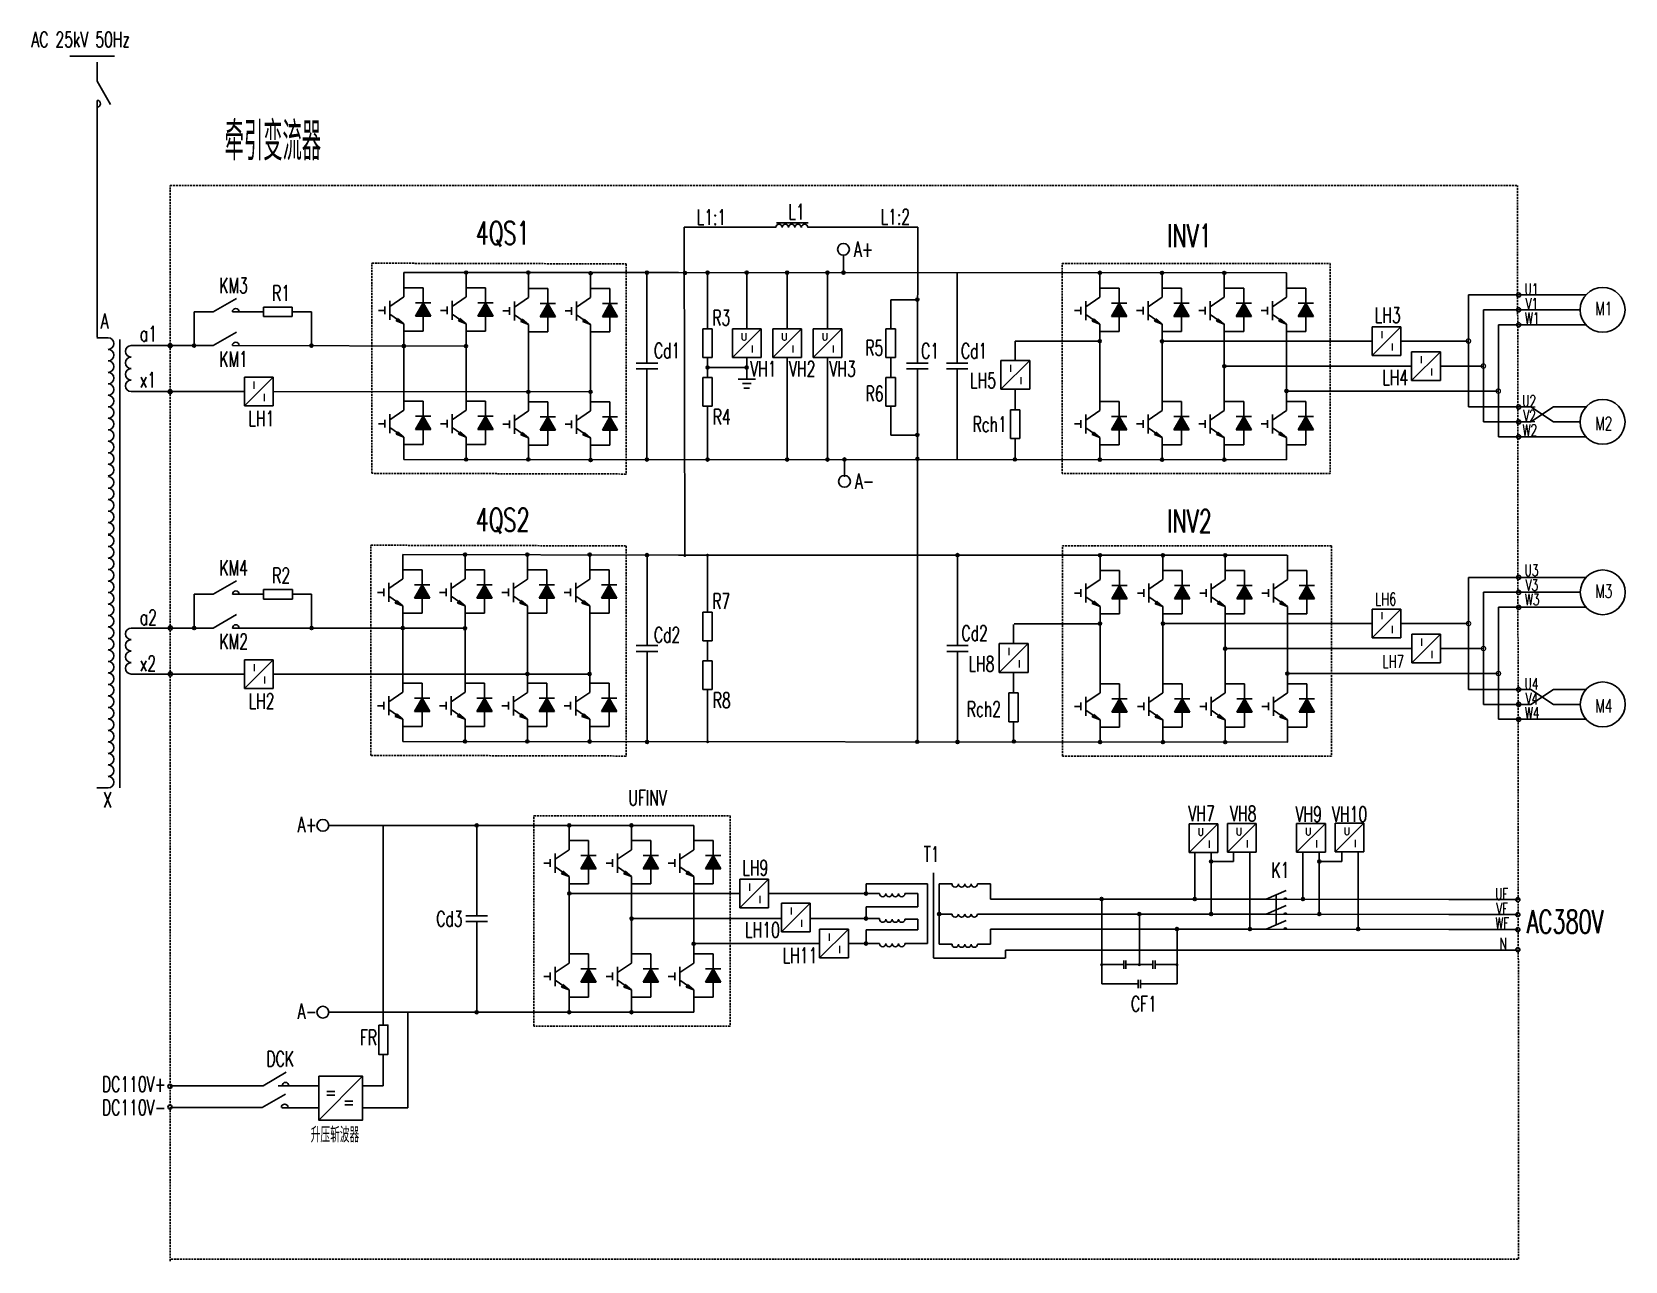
# Model space of a CAD drawing. Header units: millimetres. Extents: x 64 to 479, y 413 to 734.
import ezdxf
from ezdxf.enums import TextEntityAlignment as Align

# ---------------------------------------------------------------- set-up
doc = ezdxf.new("R2010")
doc.units = ezdxf.units.MM
doc.linetypes.add('DASHED', pattern=[0.75, 0.5, -0.25])
for name, color, linetype in [('1轮廓实线层', 7, 'Continuous'), ('2细线层', 4, 'Continuous'), ('4虚线层', 6, 'DASHED'), ('5剖面线层', 2, 'Continuous'), ('6文字层', 3, 'Continuous'), ('元件符号层', 7, 'Continuous')]:
    doc.layers.add(name, color=color, linetype=linetype)
doc.styles.add('PC_TEXTSTYLE', font='simplex.shx', dxfattribs={"width": 0.7, "bigfont": 'GBCBIG.SHX'})
doc.styles.add('SFFS', font='romans.shx', dxfattribs={"width": 0.67, "bigfont": 'GBCBIG.SHX'})
doc.styles.add('THXuHaoStyle', font='simplex.shx', dxfattribs={"width": 0.8, "bigfont": 'GBCBIG.SHX'})

# ---------------------------------------------------------------- blocks, each defined once
blk = doc.blocks.new('_DOTSMALL')
at = {"color": 0, "linetype": 'ByBlock', "const_width": 0.5}
blk.add_lwpolyline([(-0.0625, 0, 1), (0.0625, 0, 1)], format="xyb", close=True, dxfattribs=at)
blk = doc.blocks.new('IGBT')
at = {"layer": '5剖面线层'}
blk.add_hatch(color=256, dxfattribs=at).paths.add_polyline_path([(205.45, 405.92), (207.45, 409.39), (209.45, 405.92), (207.45, 405.92)])
at = {"layer": '元件符号层'}
h = blk.add_hatch(color=256, dxfattribs=at)
h.paths.add_polyline_path([(202.4, 403.93), (200.77, 405.31), (200.66, 405.12)])
h.paths.add_polyline_path([(200.39, 404.65), (202.4, 403.93), (200.66, 405.12)])
for p, q in [((202.4, 410.93), (202.4, 417.29)), ((207.45, 413.33), (202.4, 413.33)), ((207.45, 412.05), (207.45, 413.33)), ((207.45, 409.39), (207.45, 412.05)), ((197.43, 406.42), (197.43, 408.44)), ((198.74, 408.43), (202.4, 410.93)), ((198.74, 409.93), (198.74, 404.93)), ((205.45, 405.92), (207.45, 409.39)), ((207.45, 409.39), (205.45, 409.39)), ((209.45, 405.92), (207.45, 409.39)), ((207.45, 409.39), (209.45, 409.39)), ((197.43, 407.43), (195.75, 407.43)), ((198.74, 406.43), (202.4, 403.93)), ((200.77, 405.31), (200.39, 404.65)), ((200.39, 404.65), (202.4, 403.93)), ((200.77, 405.31), (202.4, 403.93)), ((202.4, 398.11), (202.4, 403.93)), ((205.45, 405.92), (207.45, 405.92)), ((207.45, 405.92), (207.45, 403.26)), ((209.45, 405.92), (207.45, 405.92)), ((207.45, 401.98), (202.4, 401.98)), ((207.45, 403.26), (207.45, 401.98))]:
    blk.add_line(p, q, dxfattribs=at)

msp = doc.modelspace()

# ---------------------------------------------------------------- hatches: boundary and pattern name
at = {"layer": '1轮廓实线层'}
for points in [[(177.34, 671.21, 1), (176.54, 671.21, 1)], [(193.58, 671.21, 1), (192.78, 671.21, 1)], [(209.85, 671.04, 1), (209.05, 671.04, 1)], [(342.75, 671.14, 1), (341.95, 671.14, 1)], [(359, 671.13, 1), (358.2, 671.13, 1)], [(375.25, 671.13, 1), (374.45, 671.13, 1)], [(342.74, 653.29, 1), (341.94, 653.29, 1)], [(359, 653.27, 1), (358.2, 653.27, 1)], [(161.09, 652.03, 1), (160.29, 652.03, 1)], [(177.32, 652.01, 1), (176.52, 652.01, 1)], [(375.26, 646.77, 1), (374.46, 646.77, 1)], [(193.59, 640.07, 1), (192.79, 640.07, 1)], [(209.82, 640.09, 1), (209.02, 640.09, 1)], [(391.47, 640.3, 1), (390.67, 640.3, 1)], [(177.34, 622.44, 1), (176.54, 622.44, 1)], [(193.58, 622.44, 1), (192.78, 622.44, 1)], [(209.85, 622.28, 1), (209.05, 622.28, 1)], [(342.75, 622.38, 1), (341.95, 622.38, 1)], [(359, 622.36, 1), (358.2, 622.36, 1)], [(375.25, 622.36, 1), (374.45, 622.36, 1)], [(177.07, 597.6, 1), (176.27, 597.6, 1)], [(193.32, 597.6, 1), (192.52, 597.6, 1)], [(209.6, 597.59, 1), (208.8, 597.59, 1)], [(342.8, 597.43, 1), (342, 597.43, 1)], [(359.23, 597.42, 1), (358.43, 597.42, 1)], [(375.48, 597.42, 1), (374.68, 597.42, 1)], [(160.81, 578.42, 1), (160.01, 578.42, 1)], [(177.04, 578.37, 1), (176.24, 578.37, 1)], [(342.79, 579.58, 1), (341.99, 579.58, 1)], [(359.22, 579.57, 1), (358.42, 579.57, 1)], [(375.46, 573.04, 1), (374.66, 573.04, 1)], [(193.34, 566.44, 1), (192.54, 566.44, 1)], [(209.57, 566.45, 1), (208.77, 566.45, 1)], [(391.71, 566.55, 1), (390.91, 566.55, 1)], [(177.07, 548.83, 1), (176.27, 548.83, 1)], [(193.32, 548.83, 1), (192.52, 548.83, 1)], [(209.6, 548.82, 1), (208.8, 548.82, 1)], [(342.8, 548.67, 1), (342, 548.67, 1)], [(359.23, 548.65, 1), (358.43, 548.65, 1)], [(375.48, 548.65, 1), (374.68, 548.65, 1)], [(204.26, 526.93, 1), (203.46, 526.93, 1)], [(220.5, 526.93, 1), (219.7, 526.93, 1)], [(204.27, 509.16, 1), (203.47, 509.16, 1)], [(220.53, 502.58, 1), (219.73, 502.58, 1)], [(236.75, 496.02, 1), (235.95, 496.02, 1)], [(204.26, 478.16, 1), (203.46, 478.16, 1)], [(220.5, 478.16, 1), (219.7, 478.16, 1)]]:
    msp.add_hatch(color=7, dxfattribs=at).paths.add_polyline_path(points)
at = {"layer": '5剖面线层'}
for points in [[(224.53, 671.19, 1), (223.73, 671.19, 1)], [(234.47, 671.11, 1), (233.67, 671.11, 1)], [(240.36, 671.19, 1), (239.56, 671.19, 1)], [(250.59, 671.19, 1), (249.79, 671.19, 1)], [(261.13, 671.19, 1), (260.33, 671.19, 1)], [(271.66, 671.19, 1), (270.86, 671.19, 1)], [(275.84, 671.19, 1), (275.04, 671.19, 1)], [(295.11, 664.14, 1), (294.31, 664.14, 1)], [(295.11, 664.14, 1), (294.31, 664.14, 1)], [(106.34, 652.15, 1), (105.54, 652.15, 1)], [(136.97, 652.15, 1), (136.17, 652.15, 1)], [(240.36, 646.43, 1), (239.56, 646.43, 1)], [(240.36, 646.43, 1), (239.56, 646.43, 1)], [(250.59, 646.43, 1), (249.79, 646.43, 1)], [(295.11, 628.82, 1), (294.31, 628.82, 1)], [(295.11, 628.82, 1), (294.31, 628.82, 1)], [(224.53, 622.42, 1), (223.73, 622.42, 1)], [(240.36, 622.42, 1), (239.56, 622.42, 1)], [(261.13, 622.42, 1), (260.33, 622.42, 1)], [(271.66, 622.42, 1), (270.86, 622.42, 1)], [(276.1, 622.42, 1), (275.3, 622.42, 1)], [(295.15, 622.58, 1), (294.35, 622.58, 1)], [(320.58, 622.44, 1), (319.78, 622.44, 1)], [(224.56, 597.46, 1), (223.76, 597.46, 1)], [(234.43, 597.35, 1), (233.63, 597.35, 1)], [(240.35, 597.46, 1), (239.55, 597.46, 1)], [(305.6, 597.46, 1), (304.8, 597.46, 1)], [(106.36, 578.42, 1), (105.56, 578.42, 1)], [(137, 578.42, 1), (136.2, 578.42, 1)], [(224.56, 548.7, 1), (223.76, 548.7, 1)], [(240.39, 548.74, 1), (239.59, 548.74, 1)], [(295.09, 548.74, 1), (294.29, 548.74, 1)], [(305.6, 548.7, 1), (304.8, 548.7, 1)], [(320.32, 548.83, 1), (319.52, 548.83, 1)], [(180.12, 526.92, 1), (179.32, 526.92, 1)], [(371.8, 517.5, 1), (371, 517.5, 1)], [(400.04, 517.5, 1), (399.24, 517.5, 1)], [(281.73, 509.13, 1), (280.93, 509.13, 1)], [(343.21, 507.7, 1), (342.41, 507.7, 1)], [(367.53, 507.7, 1), (366.73, 507.7, 1)], [(395.77, 507.7, 1), (394.97, 507.7, 1)], [(300.82, 503.78, 1), (300.02, 503.78, 1)], [(353.06, 503.78, 1), (352.26, 503.78, 1)], [(371.8, 503.78, 1), (371, 503.78, 1)], [(400.04, 503.78, 1), (399.24, 503.78, 1)], [(281.73, 502.61, 1), (280.93, 502.61, 1)], [(362.89, 499.87, 1), (362.09, 499.87, 1)], [(381.94, 499.87, 1), (381.14, 499.87, 1)], [(410.18, 499.87, 1), (409.38, 499.87, 1)], [(281.73, 496.09, 1), (280.93, 496.09, 1)], [(180.12, 478.15, 1), (179.32, 478.15, 1)]]:
    msp.add_hatch(color=7, dxfattribs=at).paths.add_polyline_path(points)

# ---------------------------------------------------------------- linework, layer by layer
at = {"color": 7}
for p, q in [((294.81, 683.02), (294.73, 647.56)), ((224.13, 671.19), (224.13, 647.56)), ((391.04, 671.13), (232.37, 671.19)), ((239.96, 671.59), (239.96, 656.55)), ((250.19, 656.55), (250.19, 671.59)), ((260.73, 656.55), (260.73, 671.59)), ((271.26, 656.55), (271.26, 671.59)), ((305.12, 671.19), (305.12, 647.56)), ((438.57, 665.38), (438.57, 636.13)), ((438.57, 665.38), (469.23, 665.38)), ((442.47, 661.48), (442.47, 632.23)), ((442.47, 661.48), (467.74, 661.48)), ((105.94, 660.97), (105.95, 652.14)), ((136.57, 660.97), (136.57, 652.15)), ((446.37, 657.58), (446.37, 628.33)), ((446.37, 657.58), (469.23, 657.58)), ((403.55, 653.33), (413.43, 653.33)), ((420.93, 653.33), (438.57, 653.33)), ((239.96, 643.82), (239.96, 649.05)), ((250.19, 649.05), (250.19, 646.43)), ((260.73, 649.05), (260.73, 622.42)), ((271.26, 649.05), (271.26, 622.42)), ((287.77, 643.82), (287.77, 649.05)), ((224.13, 646.06), (224.13, 622.42)), ((239.96, 646.43), (250.19, 646.43)), ((294.73, 646.06), (294.73, 622.42)), ((305.12, 646.06), (305.12, 622.42)), ((374.97, 646.78), (423.6, 646.78)), ((431.24, 646.81), (442.47, 646.81)), ((89.52, 640.15), (119.06, 640.15)), ((126.56, 640.15), (209.44, 640.09)), ((239.96, 636.32), (239.96, 622.42)), ((391.18, 640.28), (446.37, 640.28)), ((438.57, 636.13), (454.85, 636.13)), ((442.47, 632.23), (454.85, 632.23)), ((446.37, 628.33), (469.23, 628.33)), ((391.04, 622.36), (160.69, 622.44)), ((294.73, 622.42), (294.73, 548.74)), ((224.16, 597.46), (224.16, 573.83)), ((391.29, 597.42), (232.39, 597.46)), ((239.96, 597.62), (239.96, 582.58)), ((305.2, 597.46), (305.2, 573.83)), ((438.59, 591.65), (438.59, 562.4)), ((438.59, 591.65), (469.26, 591.65)), ((105.96, 587.24), (105.96, 578.42)), ((136.6, 587.24), (136.6, 578.42)), ((442.49, 587.75), (442.49, 558.5)), ((442.49, 587.75), (467.77, 587.75)), ((446.39, 583.85), (446.39, 554.6)), ((446.39, 583.85), (469.26, 583.85)), ((358.86, 579.6), (413.45, 579.6)), ((420.95, 579.6), (438.59, 579.6)), ((239.96, 569.85), (239.96, 575.08)), ((224.16, 572.33), (224.16, 548.7)), ((305.2, 572.33), (305.2, 548.7)), ((375.15, 573.08), (423.77, 573.08)), ((431.27, 573.08), (442.49, 573.08)), ((89.54, 566.42), (119.08, 566.42)), ((126.58, 566.42), (209.21, 566.42)), ((391.35, 566.56), (446.39, 566.56)), ((239.96, 562.35), (239.96, 548.46)), ((438.59, 562.4), (454.87, 562.4)), ((446.39, 554.6), (469.26, 554.6)), ((391.4, 548.65), (160.43, 548.83)), ((179.72, 526.92), (179.72, 503.29)), ((203.86, 509.13), (248.37, 509.13)), ((255.87, 509.13), (281.33, 509.13)), ((179.72, 501.79), (179.72, 478.15)), ((220.11, 502.61), (259.26, 502.61)), ((266.76, 502.61), (281.33, 502.61)), ((236.74, 496.09), (269.22, 496.09)), ((276.72, 496.09), (281.33, 496.09))]:
    msp.add_line(p, q, dxfattribs=at)
for p, q in [((275.44, 671.19), (275.44, 675.74)), ((275.7, 622.42), (275.7, 617.92)), ((236.35, 526.93), (141.1, 526.91)), ((367.13, 519.84), (367.13, 507.7)), ((371.4, 519.84), (371.4, 503.78)), ((377.27, 519.9), (377.27, 517.5)), ((381.54, 519.91), (381.54, 499.87)), ((395.37, 519.91), (395.37, 507.7)), ((399.64, 519.91), (399.64, 503.78)), ((405.51, 519.9), (405.51, 517.5)), ((409.78, 520), (409.78, 499.87)), ((377.27, 517.5), (371.4, 517.5)), ((405.51, 517.5), (399.64, 517.5)), ((281.33, 509.13), (281.33, 511.68)), ((297.34, 511.68), (281.33, 511.68)), ((297.34, 496.09), (297.34, 511.68)), ((298.94, 514.53), (298.94, 492.33)), ((300.42, 511.65), (300.42, 495.92)), ((303.78, 511.65), (300.42, 511.65)), ((313.79, 511.65), (310.42, 511.65)), ((313.79, 511.65), (313.79, 507.7)), ((281.33, 509.13), (284.85, 509.13)), ((294.85, 509.13), (291.48, 509.13)), ((294.85, 509.13), (294.85, 505.65)), ((313.79, 507.7), (385.73, 507.7)), ((342.85, 485.52), (342.85, 507.7)), ((351.48, 507.7), (433.43, 507.56)), ((385.73, 507.7), (391.03, 509.91)), ((388.38, 508.8), (388.38, 500.98)), ((281.33, 505.65), (294.85, 505.65)), ((281.33, 502.61), (281.33, 505.65)), ((303.78, 503.78), (300.42, 503.78)), ((385.73, 503.78), (310.42, 503.78)), ((433.43, 503.63), (351.48, 503.78)), ((352.68, 490.57), (352.68, 503.78)), ((385.73, 503.78), (391.03, 506)), ((281.33, 502.61), (284.87, 502.61)), ((281.33, 496.09), (281.33, 499.62)), ((281.33, 499.62), (294.85, 499.62)), ((294.85, 502.45), (291.48, 502.45)), ((294.85, 502.45), (294.85, 499.62)), ((313.79, 495.92), (313.79, 499.87)), ((313.79, 499.87), (385.73, 499.87)), ((351.48, 499.87), (433.43, 499.71)), ((362.51, 485.52), (362.51, 499.87)), ((385.73, 499.87), (391.03, 502.08)), ((281.33, 496.09), (284.85, 496.09)), ((297.34, 496.09), (291.48, 496.09)), ((303.78, 495.92), (300.42, 495.92)), ((313.79, 495.92), (310.42, 495.92)), ((317.64, 492.28), (298.95, 492.28)), ((317.69, 494.39), (451.59, 494.39)), ((317.69, 492.22), (317.69, 494.39)), ((348.6, 489.46), (348.6, 491.67)), ((349.15, 489.46), (349.15, 491.67)), ((356.21, 489.46), (356.21, 491.67)), ((356.77, 489.46), (356.77, 491.67)), ((348.6, 490.57), (342.85, 490.57)), ((356.21, 490.57), (349.15, 490.57)), ((352.4, 484.41), (352.4, 486.62)), ((352.95, 484.41), (352.95, 486.62)), ((362.51, 490.57), (356.77, 490.57)), ((352.4, 485.52), (342.85, 485.52)), ((362.51, 485.52), (352.95, 485.52)), ((236.35, 478.16), (141.1, 478.15))]:
    msp.add_line(p, q)
for centre, radius in [((275.44, 677.27), 1.54), ((275.7, 616.7), 1.54), ((139.56, 526.91), 1.54), ((342.85, 490.57), 0.197), ((352.68, 490.57), 0.197), ((362.51, 490.57), 0.197), ((139.56, 478.15), 1.54)]:
    msp.add_circle(centre, radius)
for centre in [(224.13, 671.19), (234.07, 671.11), (239.96, 671.19), (250.19, 671.19), (260.73, 671.19), (271.26, 671.19), (275.44, 671.19), (294.71, 664.14), (294.71, 664.14), (105.94, 652.15), (136.57, 652.15), (239.96, 646.43), (239.96, 646.43), (250.19, 646.43), (294.71, 628.82), (294.71, 628.82), (224.13, 622.42), (239.96, 622.42), (260.73, 622.42), (271.26, 622.42), (275.7, 622.42), (294.75, 622.58), (320.18, 622.44), (224.16, 597.46), (305.2, 597.46), (105.96, 578.42), (136.6, 578.42), (224.16, 548.7), (294.69, 548.74), (305.2, 548.7), (319.92, 548.83), (179.72, 526.92), (371.4, 517.5), (399.64, 517.5), (281.33, 509.13), (342.81, 507.7), (367.13, 507.7), (395.37, 507.7), (300.42, 503.78), (352.66, 503.78), (371.4, 503.78), (399.64, 503.78), (281.33, 502.61), (362.49, 499.87), (381.54, 499.87), (409.78, 499.87), (281.33, 496.09), (179.72, 478.15)]:
    msp.add_circle(centre, 0.4, dxfattribs=at)
for centre, radius, start, end in [((258.6, 683), 0.829, 0, 180), ((260.25, 683), 0.829, 0, 180), ((261.91, 683), 0.829, 0, 180), ((263.57, 683), 0.829, 0, 180), ((265.29, 683), 0.829, 0, 180), ((304.61, 511.65), 0.829, 180, 0), ((306.27, 511.65), 0.829, 180, 0), ((307.93, 511.65), 0.829, 180, 0), ((309.59, 511.65), 0.829, 180, 0), ((285.68, 509.13), 0.829, 180, 0), ((287.34, 509.13), 0.829, 180, 0), ((288.99, 509.13), 0.829, 180, 0), ((290.65, 509.13), 0.829, 180, 0), ((390.77, 507.7), 0.265, 0, 180), ((304.61, 503.78), 0.829, 180, 0), ((306.27, 503.78), 0.829, 180, 0), ((307.93, 503.78), 0.829, 180, 0), ((309.59, 503.78), 0.829, 180, 0), ((390.77, 503.78), 0.265, 0, 180), ((285.68, 502.45), 0.826, 168.7898, 0.2741), ((287.34, 502.45), 0.829, 180, 0), ((288.99, 502.45), 0.829, 180, 0), ((290.65, 502.45), 0.829, 180, 0), ((390.77, 499.87), 0.265, 0, 180), ((285.68, 496.09), 0.829, 180, 0), ((287.34, 496.09), 0.829, 180, 0), ((288.99, 496.09), 0.829, 180, 0), ((290.65, 496.09), 0.829, 180, 0), ((304.61, 495.92), 0.829, 180, 0), ((306.27, 495.92), 0.829, 180, 0), ((307.93, 495.92), 0.829, 180, 0), ((309.59, 495.92), 0.829, 180, 0)]:
    msp.add_arc(centre, radius, start, end)
at = {"layer": '1轮廓实线层'}
for p, q in [((233.86, 683.02), (234.02, 597.49)), ((460.57, 665.38), (469.23, 665.38)), ((460.57, 661.48), (467.74, 661.48)), ((320.25, 640.8), (320.25, 635.42)), ((460.76, 636.13), (454.85, 632.23)), ((454.85, 636.13), (460.76, 632.23)), ((460.76, 636.13), (469.1, 636.13)), ((460.76, 632.23), (467.74, 632.23)), ((319.83, 566.86), (319.83, 561.48)), ((454.87, 562.4), (460.78, 558.5)), ((460.78, 562.4), (454.87, 558.5)), ((460.78, 562.4), (469.13, 562.4)), ((454.87, 558.5), (442.49, 558.5)), ((460.78, 558.5), (467.77, 558.5)), ((155.26, 526.92), (155.26, 474.79)), ((433.43, 507.56), (451.45, 507.54)), ((433.43, 503.63), (451.45, 503.63)), ((451.45, 499.72), (433.43, 499.71)), ((161.73, 478.16), (161.73, 453.21)), ((155.26, 458.98), (155.26, 467.13)), ((123.94, 458.97), (99.7, 458.97)), ((137.46, 458.98), (127.91, 458.98)), ((138.53, 458.98), (128.98, 458.98)), ((149.88, 461.48), (138.53, 449.94)), ((140.57, 457.45), (142.65, 457.45)), ((155.26, 458.98), (149.88, 458.98)), ((123.72, 453.3), (99.7, 453.3)), ((140.57, 456.53), (142.65, 456.53)), ((145.29, 454.95), (147.37, 454.95)), ((145.29, 454.02), (147.37, 454.02)), ((138.53, 453.21), (128.81, 453.21)), ((161.73, 453.21), (149.88, 453.21))]:
    msp.add_line(p, q, dxfattribs=at)
at = {"layer": '1轮廓实线层', "color": 7}
for p, q in [((358.64, 653.27), (403.55, 653.33)), ((160.69, 652.03), (160.69, 641.63)), ((176.94, 652.03), (176.94, 641.63)), ((193.2, 651.86), (193.2, 641.46)), ((209.45, 651.86), (209.45, 641.46)), ((342.35, 651.96), (342.35, 641.56)), ((358.6, 651.95), (358.6, 641.55)), ((374.85, 651.95), (374.85, 641.55)), ((391.09, 651.95), (391.09, 641.55)), ((160.43, 578.42), (160.43, 568.02)), ((176.67, 578.42), (176.67, 568.02)), ((192.96, 578.4), (192.96, 568)), ((209.2, 578.4), (209.2, 568)), ((342.4, 578.25), (342.4, 567.85)), ((358.83, 578.24), (358.83, 567.84)), ((375.08, 578.24), (375.08, 567.84)), ((391.32, 578.24), (391.32, 567.84)), ((203.86, 507.74), (203.86, 497.35)), ((220.1, 507.74), (220.1, 497.35)), ((236.35, 507.74), (236.35, 497.35))]:
    msp.add_line(p, q, dxfattribs=at)
at = {"layer": '1轮廓实线层', "color": 4, "linetype": 'DASHED'}
for points in [[(152.35, 673.65), (218.68, 673.48), (218.68, 618.63), (152.35, 618.81)], [(332.54, 673.57), (402.51, 673.57), (402.51, 618.73), (332.54, 618.73)], [(152.08, 600.04), (218.68, 599.87), (218.68, 545.02), (152.08, 545.2)], [(332.58, 599.86), (402.83, 599.86), (402.83, 545.02), (332.58, 545.02)], [(194.66, 529.37), (245.87, 529.37), (245.87, 474.53), (194.66, 474.53)]]:
    msp.add_lwpolyline(points, close=True, dxfattribs=at)
at = {"layer": '1轮廓实线层'}
for points in [[(154.14, 474.79), (156.52, 474.79), (156.52, 467.13), (154.14, 467.13)], [(138.53, 461.48), (149.88, 461.48), (149.88, 449.94), (138.53, 449.94)]]:
    msp.add_lwpolyline(points, close=True, dxfattribs=at)
at = {"layer": '1轮廓实线层', "color": 7}
for centre in [(176.94, 671.21), (193.18, 671.21), (209.45, 671.04), (342.35, 671.14), (358.6, 671.13), (374.85, 671.13), (342.34, 653.29), (358.6, 653.27), (160.69, 652.03), (176.92, 652.01), (374.86, 646.77), (193.19, 640.07), (209.42, 640.09), (391.07, 640.3), (176.94, 622.44), (193.18, 622.44), (209.45, 622.28), (342.35, 622.38), (358.6, 622.36), (374.85, 622.36), (176.67, 597.6), (192.92, 597.6), (209.2, 597.59), (342.4, 597.43), (358.83, 597.42), (375.08, 597.42), (160.41, 578.42), (176.64, 578.37), (342.39, 579.58), (358.82, 579.57), (375.06, 573.04), (192.94, 566.44), (209.17, 566.45), (391.31, 566.55), (176.67, 548.83), (192.92, 548.83), (209.2, 548.82), (342.4, 548.67), (358.83, 548.65), (375.08, 548.65), (203.86, 526.93), (220.1, 526.93), (203.87, 509.16), (220.13, 502.58), (236.35, 496.02), (203.86, 478.16), (220.1, 478.16)]:
    msp.add_circle(centre, 0.4, dxfattribs=at)
at = {"layer": '1轮廓实线层'}
for centre, radius in [((451.67, 665.38), 0.532), ((473.59, 661.48), 5.85), ((451.67, 661.48), 0.532), ((451.67, 657.58), 0.532), ((99.7, 652.15), 0.532), ((99.7, 640.15), 0.532), ((451.67, 636.13), 0.532), ((473.59, 632.23), 5.85), ((451.67, 632.23), 0.532), ((451.67, 628.33), 0.532), ((451.67, 591.65), 0.532), ((473.62, 587.75), 5.85), ((451.67, 587.75), 0.532), ((451.67, 583.85), 0.532), ((99.72, 578.42), 0.532), ((99.72, 566.42), 0.532), ((451.67, 562.4), 0.532), ((473.62, 558.5), 5.85), ((451.67, 558.5), 0.532), ((451.67, 554.6), 0.532), ((451.45, 507.54), 0.532), ((451.45, 503.63), 0.532), ((451.45, 499.72), 0.532), ((451.45, 494.5), 0.532), ((99.64, 458.82), 0.532), ((99.64, 453.4), 0.532)]:
    msp.add_circle(centre, radius, dxfattribs=at)
at = {"layer": '4虚线层'}
for p, q in [((99.7, 693.98), (451.38, 693.98)), ((99.7, 413.18), (99.7, 693.98)), ((451.38, 693.98), (451.67, 413.69)), ((99.98, 413.69), (451.67, 413.69))]:
    msp.add_line(p, q, dxfattribs=at)
at = {"layer": '元件符号层', "color": 7}
for p, q in [((85.13, 727.73), (73.47, 727.73)), ((80.63, 721.16), (80.63, 726.16)), ((80.63, 721.16), (84.13, 715.1)), ((80.63, 708.03), (80.63, 716.16)), ((80.63, 708.03), (80.63, 654.35)), ((233.86, 683.02), (257.81, 683.02)), ((257.96, 684.2), (266.26, 684.2)), ((266.18, 683.02), (294.81, 683.02)), ((232.37, 671.19), (160.69, 671.21)), ((110.94, 660.97), (117, 664.47)), ((124.07, 659.72), (124.07, 662.22)), ((124.07, 662.22), (131.57, 662.22)), ((131.57, 662.22), (131.57, 659.72)), ((287.79, 656.59), (287.79, 664.09)), ((287.82, 664.09), (294.73, 664.09)), ((110.94, 660.97), (105.94, 660.97)), ((124.07, 660.97), (115.94, 660.97)), ((131.57, 659.72), (124.07, 659.72)), ((136.57, 660.97), (131.57, 660.97)), ((413.43, 657.08), (420.93, 657.08)), ((420.93, 657.08), (413.43, 649.58)), ((420.93, 657.08), (413.43, 649.58)), ((413.43, 657.08), (420.93, 657.08)), ((413.43, 649.58), (413.43, 657.08)), ((420.93, 657.08), (420.93, 649.58)), ((420.93, 657.08), (420.93, 649.58)), ((83.52, 654.17), (80.52, 654.17)), ((86.52, 653.77), (86.52, 536.7)), ((110.94, 652.15), (117, 655.65)), ((238.71, 656.55), (241.21, 656.55)), ((238.71, 649.05), (238.71, 656.55)), ((241.21, 656.55), (241.21, 649.05)), ((246.44, 656.55), (253.94, 656.55)), ((253.94, 656.55), (246.44, 649.05)), ((246.44, 649.05), (246.44, 656.55)), ((253.94, 656.55), (253.94, 649.05)), ((256.98, 649.05), (256.98, 656.55)), ((264.48, 656.55), (256.98, 649.05)), ((256.98, 656.55), (264.48, 656.55)), ((264.48, 656.55), (264.48, 649.05)), ((267.51, 649.05), (267.51, 656.55)), ((275.01, 656.55), (267.51, 649.05)), ((267.51, 656.55), (275.01, 656.55)), ((275.01, 656.55), (275.01, 649.05)), ((286.52, 656.55), (289.02, 656.55)), ((286.52, 649.05), (286.52, 656.55)), ((289.02, 656.55), (289.02, 649.05)), ((320.25, 653.29), (342.41, 653.29)), ((320.25, 648.3), (320.25, 653.29)), ((110.94, 652.15), (89.52, 652.15)), ((110.94, 652.15), (105.94, 652.15)), ((177, 652.03), (115.94, 652.15)), ((224.13, 649.22), (224.13, 651.09)), ((241.21, 649.05), (238.71, 649.05)), ((253.94, 649.05), (246.44, 649.05)), ((264.48, 649.05), (256.98, 649.05)), ((275.01, 649.05), (267.51, 649.05)), ((289.02, 649.05), (286.52, 649.05)), ((294.73, 649.22), (294.73, 651.09)), ((305.12, 649.22), (305.12, 651.09)), ((420.93, 649.58), (413.43, 649.58)), ((420.93, 649.58), (413.43, 649.58)), ((423.74, 643.06), (423.74, 650.56)), ((431.24, 650.56), (423.74, 643.06)), ((423.74, 650.56), (431.24, 650.56)), ((431.24, 650.56), (423.74, 643.06)), ((423.74, 650.56), (431.24, 650.56)), ((423.74, 643.06), (423.74, 650.56)), ((431.24, 650.56), (431.24, 643.06)), ((431.24, 650.56), (431.24, 643.06)), ((224.13, 647.56), (221.32, 647.56)), ((224.13, 646.06), (221.32, 646.06)), ((224.13, 647.56), (226.95, 647.56)), ((224.13, 646.06), (224.13, 644.18)), ((224.13, 646.06), (226.95, 646.06)), ((250.19, 643.43), (250.19, 646.43)), ((294.73, 647.56), (291.92, 647.56)), ((294.73, 646.06), (291.92, 646.06)), ((294.73, 647.56), (297.54, 647.56)), ((294.73, 646.06), (297.54, 646.06)), ((294.73, 646.06), (294.73, 644.18)), ((305.12, 647.56), (302.31, 647.56)), ((305.12, 646.06), (302.31, 646.06)), ((305.12, 647.56), (307.94, 647.56)), ((305.12, 646.06), (305.12, 644.18)), ((305.12, 646.06), (307.94, 646.06)), ((316.54, 648.3), (324.04, 648.3)), ((324.04, 648.3), (316.54, 640.8)), ((324.04, 648.3), (316.54, 640.8)), ((316.54, 648.3), (324.04, 648.3)), ((316.54, 640.8), (316.54, 648.3)), ((324.04, 648.3), (324.04, 640.8)), ((324.04, 648.3), (324.04, 640.8)), ((119.06, 636.4), (119.06, 643.9)), ((126.56, 643.9), (119.06, 636.4)), ((119.06, 643.9), (126.56, 643.9)), ((126.56, 643.9), (126.56, 636.4)), ((238.71, 643.82), (241.21, 643.82)), ((238.71, 636.32), (238.71, 643.82)), ((241.21, 643.82), (241.21, 636.32)), ((247.94, 643.43), (252.44, 643.43)), ((249.1, 642.23), (251.31, 642.23)), ((249.45, 641.02), (250.93, 641.02)), ((286.52, 643.82), (289.02, 643.82)), ((286.52, 636.32), (286.52, 643.82)), ((289.02, 643.82), (289.02, 636.32)), ((324.04, 640.8), (316.54, 640.8)), ((324.04, 640.8), (316.54, 640.8)), ((431.24, 643.06), (423.74, 643.06)), ((431.24, 643.06), (423.74, 643.06)), ((126.56, 636.4), (119.06, 636.4)), ((241.21, 636.32), (238.71, 636.32)), ((289.02, 636.32), (286.52, 636.32)), ((287.79, 628.8), (287.79, 636.3)), ((319, 627.92), (319, 635.42)), ((319, 635.42), (321.5, 635.42)), ((321.5, 635.42), (321.5, 627.92)), ((287.82, 628.81), (294.73, 628.81)), ((321.5, 627.92), (319, 627.92)), ((320.25, 622.83), (320.25, 627.92)), ((232.39, 597.46), (160.43, 597.6)), ((110.96, 587.24), (117.02, 590.74)), ((110.96, 587.24), (105.96, 587.24)), ((124.1, 587.24), (115.96, 587.24)), ((124.1, 585.99), (124.1, 588.49)), ((124.1, 588.49), (131.6, 588.49)), ((131.6, 588.49), (131.6, 585.99)), ((136.6, 587.24), (131.6, 587.24)), ((131.6, 585.99), (124.1, 585.99)), ((238.71, 582.58), (241.21, 582.58)), ((238.71, 575.08), (238.71, 582.58)), ((241.21, 582.58), (241.21, 575.08)), ((420.95, 583.35), (413.45, 575.85)), ((413.45, 583.35), (420.95, 583.35)), ((413.45, 575.85), (413.45, 583.35)), ((420.95, 583.35), (420.95, 575.85)), ((110.96, 578.42), (89.54, 578.42)), ((110.96, 578.42), (105.96, 578.42)), ((110.96, 578.42), (117.02, 581.92)), ((176.67, 578.42), (115.96, 578.42)), ((319.83, 574.36), (319.83, 579.35)), ((319.99, 579.55), (342.77, 579.55)), ((224.16, 575.49), (224.16, 577.36)), ((241.21, 575.08), (238.71, 575.08)), ((305.2, 575.49), (305.2, 577.36)), ((323.62, 574.36), (316.12, 566.86)), ((323.62, 574.36), (316.12, 566.86)), ((316.12, 574.36), (323.62, 574.36)), ((316.12, 566.86), (316.12, 574.36)), ((323.62, 574.36), (323.62, 566.86)), ((323.62, 574.36), (323.62, 566.86)), ((420.95, 575.85), (413.45, 575.85)), ((423.77, 569.33), (423.77, 576.83)), ((431.27, 576.83), (423.77, 569.33)), ((423.77, 576.83), (431.27, 576.83)), ((431.27, 576.83), (431.27, 569.33)), ((119.08, 562.67), (119.08, 570.17)), ((126.58, 570.17), (119.08, 562.67)), ((119.08, 570.17), (126.58, 570.17)), ((126.58, 570.17), (126.58, 562.67)), ((224.16, 573.83), (221.35, 573.83)), ((224.16, 572.33), (221.35, 572.33)), ((224.16, 573.83), (226.97, 573.83)), ((224.16, 572.33), (224.16, 570.45)), ((224.16, 572.33), (226.97, 572.33)), ((238.71, 569.85), (241.21, 569.85)), ((238.71, 562.35), (238.71, 569.85)), ((241.21, 569.85), (241.21, 562.35)), ((305.2, 573.83), (302.38, 573.83)), ((305.2, 572.33), (302.38, 572.33)), ((305.2, 573.83), (308.01, 573.83)), ((305.2, 572.33), (305.2, 570.45)), ((305.2, 572.33), (308.01, 572.33)), ((323.62, 566.86), (316.12, 566.86)), ((323.62, 566.86), (316.12, 566.86)), ((431.27, 569.33), (423.77, 569.33)), ((126.58, 562.67), (119.08, 562.67)), ((241.21, 562.35), (238.71, 562.35)), ((318.58, 553.98), (318.58, 561.48)), ((318.58, 561.48), (321.08, 561.48)), ((321.08, 561.48), (321.08, 553.98)), ((321.08, 553.98), (318.58, 553.98)), ((319.83, 548.89), (319.83, 553.98)), ((83.52, 536.7), (80.52, 536.7)), ((365.64, 519.84), (365.64, 527.34)), ((373.14, 527.34), (365.64, 519.84)), ((365.64, 527.34), (373.14, 527.34)), ((373.14, 527.34), (373.14, 519.84)), ((375.64, 519.91), (375.64, 527.41)), ((383.14, 527.41), (375.64, 519.91)), ((375.64, 527.41), (383.14, 527.41)), ((383.14, 527.41), (383.14, 519.91)), ((393.72, 519.91), (393.72, 527.41)), ((401.22, 527.41), (393.72, 519.91)), ((393.72, 527.41), (401.22, 527.41)), ((401.22, 527.41), (401.22, 519.91)), ((403.78, 520), (403.78, 527.5)), ((411.28, 527.5), (403.78, 520)), ((403.78, 527.5), (411.28, 527.5)), ((411.28, 527.5), (411.28, 520)), ((373.14, 519.84), (365.64, 519.84)), ((383.14, 519.91), (375.64, 519.91)), ((401.22, 519.91), (393.72, 519.91)), ((411.28, 520), (403.78, 520)), ((255.87, 512.88), (248.37, 505.38)), ((248.37, 505.38), (248.37, 512.88)), ((248.37, 512.88), (255.87, 512.88)), ((255.87, 512.88), (255.87, 505.38)), ((179.72, 503.29), (176.91, 503.29)), ((179.72, 504.95), (179.72, 506.82)), ((179.72, 503.29), (182.53, 503.29)), ((255.87, 505.38), (248.37, 505.38)), ((259.26, 506.64), (266.76, 506.64)), ((266.76, 506.64), (259.26, 499.14)), ((259.26, 499.14), (259.26, 506.64)), ((266.76, 506.64), (266.76, 499.14)), ((179.72, 501.79), (176.91, 501.79)), ((179.72, 501.79), (182.53, 501.79)), ((179.72, 501.79), (179.72, 499.91)), ((266.76, 499.14), (259.26, 499.14)), ((269.22, 499.84), (276.72, 499.84)), ((276.72, 499.84), (269.22, 492.34)), ((269.22, 492.34), (269.22, 499.84)), ((276.72, 499.84), (276.72, 492.34)), ((276.72, 492.34), (269.22, 492.34)), ((123.94, 458.97), (130, 462.47)), ((123.72, 453.3), (129.78, 456.8))]:
    msp.add_line(p, q, dxfattribs=at)
for centre, radius, start, end in [((80.63, 715.29), 0.875, 270, 90), ((116.81, 660.97), 0.875, 0, 180), ((83.52, 652.67), 1.5, 270, 90), ((116.81, 652.15), 0.875, 0, 180), ((83.52, 649.67), 1.5, 270, 90), ((89.52, 650.65), 1.5, 90, 270), ((89.52, 647.65), 1.5, 90, 270), ((83.52, 646.67), 1.5, 270, 90), ((83.52, 643.67), 1.5, 270, 90), ((89.52, 644.65), 1.5, 90, 270), ((83.52, 640.67), 1.5, 270, 90), ((89.52, 641.65), 1.5, 90, 270), ((83.52, 637.67), 1.5, 270, 90), ((83.52, 634.67), 1.5, 270, 90), ((83.52, 631.67), 1.5, 270, 90), ((83.52, 628.67), 1.5, 270, 90), ((83.52, 625.67), 1.5, 270, 90), ((83.52, 622.67), 1.5, 270, 90), ((83.52, 619.67), 1.5, 270, 90), ((83.52, 616.44), 1.5, 270, 90), ((83.52, 613.44), 1.5, 270, 90), ((83.52, 610.44), 1.5, 270, 90), ((83.52, 607.44), 1.5, 270, 90), ((83.52, 604.44), 1.5, 270, 90), ((83.52, 601.2), 1.5, 270, 90), ((83.52, 598.2), 1.5, 270, 90), ((83.52, 595.2), 1.5, 270, 90), ((83.52, 592.2), 1.5, 270, 90), ((83.52, 589.2), 1.5, 270, 90), ((83.52, 586.2), 1.5, 270, 90), ((116.84, 587.24), 0.875, 0, 180), ((83.52, 583.2), 1.5, 270, 90), ((83.52, 580.2), 1.5, 270, 90), ((83.52, 577.2), 1.5, 270, 90), ((89.54, 576.92), 1.5, 90, 270), ((116.84, 578.42), 0.875, 0, 180), ((83.52, 574.2), 1.5, 270, 90), ((89.54, 573.92), 1.5, 90, 270), ((83.52, 571.2), 1.5, 270, 90), ((89.54, 570.92), 1.5, 90, 270), ((83.52, 568.2), 1.5, 270, 90), ((83.52, 565.2), 1.5, 270, 90), ((89.54, 567.92), 1.5, 90, 270), ((83.52, 562.2), 1.5, 270, 90), ((83.52, 559.2), 1.5, 270, 90), ((83.52, 556.2), 1.5, 270, 90), ((83.52, 553.2), 1.5, 270, 90), ((83.52, 550.2), 1.5, 270, 90), ((83.52, 547.2), 1.5, 270, 90), ((83.52, 544.2), 1.5, 270, 90), ((83.52, 541.2), 1.5, 270, 90), ((83.52, 538.2), 1.5, 270, 90), ((129.81, 458.97), 0.875, 0, 180), ((129.59, 453.3), 0.875, 0, 180)]:
    msp.add_arc(centre, radius, start, end, dxfattribs=at)

# ---------------------------------------------------------------- block references
at = {"color": 7, "linetype": 'ByBlock', "xscale": 2.339999999999918, "yscale": 2.339999999999918, "zscale": 2.339999999999918, "rotation": 180}
for p in [(438.57, 653.33), (442.47, 646.81), (446.37, 640.28), (438.59, 579.6), (442.49, 573.08), (446.39, 566.56)]:
    msp.add_blockref('_DOTSMALL', p, dxfattribs=at)
at = {"layer": '1轮廓实线层', "color": 7}
for p in [(-41.7, 253.92), (-25.46, 253.92), (-9.19, 253.75), (7.05, 253.75), (139.96, 253.85), (156.21, 253.84), (172.45, 253.84), (188.69, 253.84), (-41.7, 224.34), (-25.46, 224.34), (-9.19, 224.17), (7.05, 224.17), (139.96, 224.27), (156.21, 224.26), (172.45, 224.26), (188.69, 224.26), (-41.97, 180.31), (-25.73, 180.31), (-9.44, 180.29), (6.8, 180.29), (140, 180.14), (156.43, 180.13), (172.68, 180.13), (188.92, 180.13), (-41.97, 150.73), (-25.73, 150.73), (-9.44, 150.71), (6.8, 150.71), (140, 150.56), (156.43, 150.55), (172.68, 150.55), (188.92, 150.55), (1.46, 109.64), (17.71, 109.64), (33.95, 109.64), (1.46, 80.06), (17.71, 80.06), (33.95, 80.06)]:
    msp.add_blockref('IGBT', p, dxfattribs=at)

# ---------------------------------------------------------------- texts
at = {"layer": '1轮廓实线层'}
for s, height, style, width, p in [('U1', 3, 'SFFS', 0.67, (453.22, 665.38)), ('V1', 3, 'SFFS', 0.67, (453.48, 661.54)), ('W1', 3, 'SFFS', 0.67, (453.3, 657.77)), ('U2', 3, 'SFFS', 0.67, (452.63, 636.18)), ('V2', 3, 'SFFS', 0.67, (452.89, 632.34)), ('W2', 3, 'SFFS', 0.67, (452.71, 628.57)), ('U3', 3, 'SFFS', 0.67, (453.22, 591.98)), ('V3', 3, 'SFFS', 0.67, (453.48, 588.14)), ('LH6', 3.3, 'SFFS', 0.67, (414.17, 584.32)), ('W3', 3, 'SFFS', 0.67, (453.3, 584.37)), ('LH7', 3.3, 'SFFS', 0.67, (416.13, 568.06)), ('U4', 3, 'SFFS', 0.67, (453.22, 562.35)), ('V4', 3, 'SFFS', 0.67, (453.48, 558.5)), ('W4', 3, 'SFFS', 0.67, (453.3, 554.74)), ('UFINV', 4, 'PC_TEXTSTYLE', 0.667, (219.29, 532.11)), ('UF', 3, 'SFFS', 0.67, (445.52, 507.52)), ('VF', 3, 'SFFS', 0.67, (445.78, 503.68)), ('WF', 3, 'SFFS', 0.67, (445.59, 499.91)), ('N', 3, 'SFFS', 0.67, (446.68, 494.6))]:
    msp.add_text(s, height=height, dxfattribs=dict(at, style=style, width=width)).set_placement(p)
at = {"layer": '1轮廓实线层', "style": 'SFFS', "width": 0.67}
for s, p in [('M1', (473.91, 661.81)), ('M2', (473.91, 631.82)), ('M3', (473.93, 588.08)), ('M4', (473.93, 558.09))]:
    msp.add_text(s, height=3.5, dxfattribs=at).set_placement(p, align=Align.MIDDLE)
at = {"layer": '1轮廓实线层', "insert": (113.9, 710.48), "char_height": 10, "width": 217.0193, "attachment_point": 1, "style": 'PC_TEXTSTYLE'}
msp.add_mtext('牵引变流器', dxfattribs=at)
at = {"layer": '2细线层', "color": 0, "style": 'PC_TEXTSTYLE', "width": 0.667}
for s, p in [('4QS1', (179.46, 678.57)), ('INV1', (359.94, 677.85)), ('4QS2', (179.46, 603.68)), ('INV2', (359.94, 603.33))]:
    msp.add_text(s, height=6, dxfattribs=at).set_placement(p)
at = {"layer": '6文字层', "color": 7, "style": 'PC_TEXTSTYLE', "width": 0.667}
for s, height, p in [('AC 25kV 50Hz', 4, (63.48, 730.04)), ('L1:1', 4, (237.15, 683.65)), ('L1', 4, (261.11, 685.07)), ('L1:2', 4, (285.16, 683.74)), ('A+', 4, (278.18, 675.33)), ('KM3', 4, (112.56, 665.84)), ('R1', 4, (126.32, 663.86)), ('R3', 4, (241.21, 657.41)), ('LH3', 4, (414.15, 658.05)), ('A', 4, (81.59, 656.57)), ('a1', 4, (91.79, 653.25)), ('R5', 4, (281.15, 649.55)), ('KM1', 4, (112.56, 646.63)), ('Cd1', 4, (225.98, 648.83)), ('C1', 4, (295.71, 648.76)), ('Cd1', 4, (306.1, 648.76)), ('x1', 4, (91.79, 641.21)), ('VH1', 4, (251.12, 644.06)), ('VH2', 4, (261.26, 644.06)), ('VH3', 4, (271.8, 644.06)), ('LH5', 4, (308.52, 641.03)), ('LH4', 4, (416.11, 641.79)), ('R6', 4, (281.22, 637.62)), ('LH1', 4, (120.16, 631.1)), ('R4', 4, (241.33, 631.55)), ('Rch1', 4, (309.16, 629.62)), ('A-', 4, (278.44, 614.75)), ('KM4', 4, (112.59, 592.11)), ('R2', 4, (126.34, 590.14)), ('R7', 4, (241.21, 583.45)), ('a2', 4, (91.79, 579.22)), ('Cd2', 4, (225.98, 574.65)), ('Cd2', 4, (306.25, 575.09)), ('KM2', 4, (112.59, 572.9)), ('x2', 4, (91.79, 567.18)), ('LH8', 4, (308.1, 567.09)), ('R8', 4, (241.33, 557.58)), ('LH2', 4, (120.19, 557.37)), ('Rch2', 4, (307.64, 555.29)), ('X', 4, (82.25, 531.58)), ('A+', 4, (132.99, 525.16)), ('VH7', 4, (365.51, 527.99)), ('VH8', 4, (376.37, 527.99)), ('VH9', 4, (393.45, 527.85)), ('VH10', 4, (402.98, 527.85)), ('T1', 4, (296.4, 517.4)), ('LH9', 4, (249.08, 513.85)), ('K1', 4, (387.16, 513.25)), ('Cd3', 4, (169.17, 500.54)), ('AC380V', 6, (453.79, 498.8)), ('LH10', 4, (249.79, 497.63)), ('LH11', 4, (259.58, 490.96)), ('A-', 4, (132.99, 476.4)), ('CF1', 4, (350.49, 478.34)), ('FR', 4, (149.24, 469.54)), ('DCK', 4, (124.83, 463.98)), ('DC110V+', 4, (81.91, 457.37)), ('DC110V-', 4, (81.91, 451.28)), ('升压斩波器', 4, (136.38, 444.16))]:
    msp.add_text(s, height=height, dxfattribs=at).set_placement(p)
at = {"layer": '元件符号层', "color": 7, "style": 'THXuHaoStyle'}
for s, p in [('U', (248.63, 653.53)), ('U', (259.16, 653.53)), ('U', (269.7, 653.53)), ('I', (415.62, 654.06)), ('I', (251.32, 650.31)), ('I', (261.86, 650.31)), ('I', (272.4, 650.31)), ('I', (418.32, 650.84)), ('I', (418.32, 650.84)), ('I', (425.93, 647.54)), ('I', (425.93, 647.54)), ('I', (318.73, 645.28)), ('I', (428.63, 644.32)), ('I', (428.63, 644.32)), ('I', (121.25, 640.88)), ('I', (321.43, 642.06)), ('I', (321.43, 642.06)), ('I', (123.95, 637.66)), ('I', (415.6, 580.73)), ('I', (418.34, 577.11)), ('I', (425.95, 573.81)), ('I', (318.31, 571.34)), ('I', (321.01, 568.12)), ('I', (321.01, 568.12)), ('I', (428.65, 570.59)), ('I', (121.27, 567.15)), ('I', (123.97, 563.93)), ('U', (367.83, 524.32)), ('U', (377.83, 524.39)), ('U', (395.91, 524.39)), ('U', (405.97, 524.48)), ('I', (370.53, 521.1)), ('I', (380.53, 521.17)), ('I', (398.61, 521.17)), ('I', (408.67, 521.26)), ('I', (250.56, 509.86)), ('I', (253.26, 506.64)), ('I', (261.44, 503.62)), ('I', (264.14, 500.4)), ('I', (271.4, 496.82)), ('I', (274.1, 493.6))]:
    msp.add_text(s, height=1.88, dxfattribs=at).set_placement(p)

doc.saveas('drawing.dxf')
